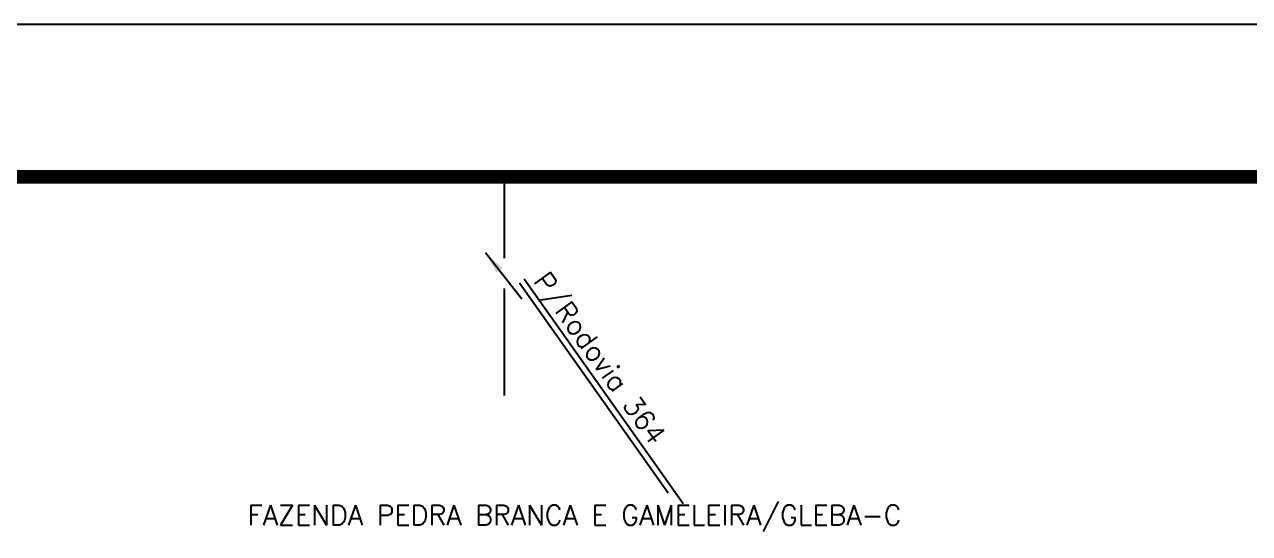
# Model space of a CAD drawing. Extents: x 724956 to 730896, y 7806909 to 7811109.
# Drawn here: x 726270 to 727878, y 7810441 to 7811109 of the extents above; entities that cross this region are included whole.
import ezdxf

# ---------------------------------------------------------------- set-up
doc = ezdxf.new("R2010")
doc.units = 0
doc.header["$MEASUREMENT"] = 0
doc.linetypes.add('LIN0', pattern=[0])
for name, color, linetype in [('ESTRADA', 1, 'Continuous'), ('MALHA', 8, 'Continuous'), ('MARGEM', 5, 'Continuous'), ('TEXTO_CONFRONTANTES', 7, 'Continuous')]:
    doc.layers.add(name, color=color, linetype=linetype)
doc.layers.add('TEXTO_DIVERSOS', color=7, linetype='Continuous', lineweight=5)
doc.styles.add('Simplex', font='simplex.shx')
doc.dimstyles.new('ISO-25', dxfattribs={"dimtxt": 2.5, "dimasz": 2.5, "dimexe": 1.25, "dimexo": 0.625, "dimtad": 1, "dimtxsty": 'Standard', "dimcen": 2.5, "dimadec": 0, "dimazin": 0, "dimtfac": 1, "dimtmove": 0, "dimatfit": 3, "dimfxl": 1, "dimarcsym": 0})

msp = doc.modelspace()

# ---------------------------------------------------------------- linework, layer by layer
at = {"layer": 'ESTRADA', "linetype": 'ByBlock'}
for points in [[(727114.9, 7810494.1), (726919.6, 7810770)], [(727134.6, 7810480.1), (726925.8, 7810775.1)]]:
    msp.add_lwpolyline(points, dxfattribs=at)
at = {"layer": 'MALHA'}
for points in [[(726900, 7810802.5), (726900, 7810909.5)], [(726900, 7810622.6), (726900, 7810763.1)]]:
    msp.add_lwpolyline(points, dxfattribs=at)
at = {"layer": 'MARGEM', "color": 174, "linetype": 'LIN0', "flags": 128}
msp.add_lwpolyline([(730896.4, 7811109.5), (724956.4, 7811109.5), (724956.4, 7806909.5), (730896.4, 7806909.5)], close=True, dxfattribs=at)
at = {"layer": 'MARGEM', "color": 174, "linetype": 'LIN0', "const_width": 18.2, "flags": 128}
msp.add_lwpolyline([(730696.4, 7810909.5), (725156.4, 7810909.5), (725156.4, 7807109.5), (730696.4, 7807109.5)], close=True, dxfattribs=at)

# ---------------------------------------------------------------- texts
at = {"layer": 'TEXTO_CONFRONTANTES', "linetype": 'ByBlock', "style": 'Simplex'}
msp.add_text('FAZENDA PEDRA BRANCA E GAMELEIRA/GLEBA-C', height=26, dxfattribs=at).set_placement((726562.9, 7810452.4))
at = {"layer": 'TEXTO_DIVERSOS', "linetype": 'Continuous', "style": 'Simplex'}
msp.add_text('P/Rodovia 364', height=26, rotation=305.6894, dxfattribs=at).set_placement((726936.7, 7810772.8))

# ---------------------------------------------------------------- leaders
msp.add_leader([(726875.1, 7810810), (726923, 7810749.2)], dimstyle='ISO-25', override={"dimasz": 30, "dimzin": 0})

doc.saveas('drawing.dxf')
